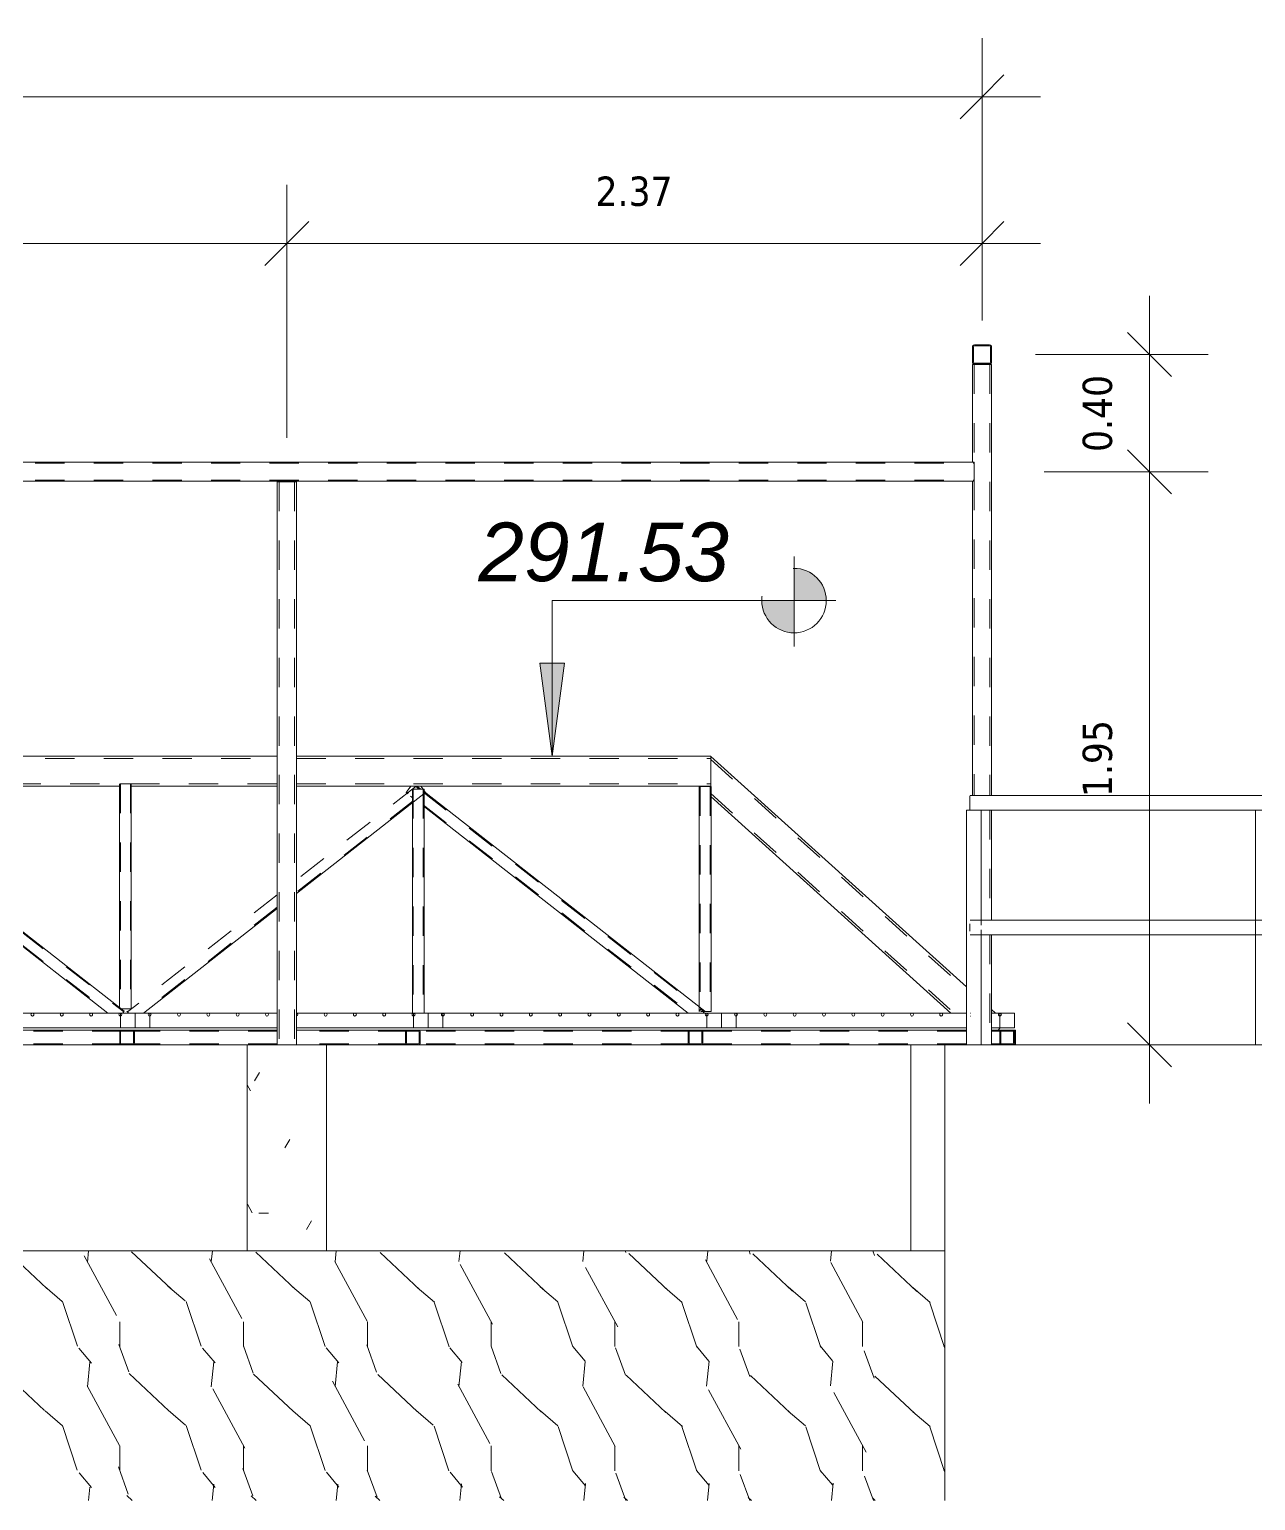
# Model space of a CAD drawing. Header units: metres. Extents: x 118 to 503, y -395 to 55.
# Drawn here: x 449.02 to 453.2, y 3.17 to 8.18 of the extents above; entities that cross this region are included whole.
import ezdxf

# ---------------------------------------------------------------- set-up
doc = ezdxf.new("R2010")
doc.units = ezdxf.units.M
doc.linetypes.add('Centre', pattern=[0.03175, 0.00635, -0.00475, 0.0159, -0.00475])
doc.linetypes.add('Overhead', pattern=[0.003969, 0.002381, -0.001587])
for name, color, linetype, lineweight in [('A-ANNO-DIMS', 7, 'Continuous', 9), ('A-ANNO-DIMS-100', 7, 'Continuous', 9), ('A-FLOR-HRAL', 7, 'Continuous', 9), ('A-FLOR-LEVL', 7, 'Continuous', 9), ('A-GENM', 7, 'Continuous', 9), ('A-WALL', 7, 'Continuous', 9), ('G-ANNO-DIMS', 7, 'Continuous', 9), ('S-BEAM', 7, 'Continuous', 9), ('S-COLS', 7, 'Continuous', 9)]:
    doc.layers.add(name, color=color, linetype=linetype, lineweight=lineweight)
doc.layers.add('C-TOPO', color=7, linetype='Continuous', lineweight=9, true_color=0x7f7f7f)
doc.styles.add('Arial_I', font='ariali.ttf', dxfattribs={"height": 0.2})
doc.styles.add('Tahoma_2', font='tahoma.ttf', dxfattribs={"height": 0.1})
doc.dimstyles.new('R_Tahoma_1_0', dxfattribs={"dimscale": 0.3048, "dimtxt": 0.104402, "dimasz": 0.492126, "dimexe": 0.656168, "dimexo": 0.492126, "dimgap": 0.328084, "dimtad": 1, "dimrnd": 0.01, "dimzin": 0, "dimdsep": 46, "dimtxsty": 'Tahoma_2', "dimblk1": 'OBLIQUE', "dimblk2": 'OBLIQUE', "dimsah": 1, "dimcen": 0.09, "dimdle": 0.656168, "dimazin": 2, "dimtfac": 1, "dimtdec": 4, "dimtix": 1, "dimtmove": 0, "dimatfit": 3, "dimfxl": 1, "dimtvp": 1, "dimtolj": 1, "dimtzin": 0, "dimarcsym": 2})

# ---------------------------------------------------------------- blocks, each defined once
blk = doc.blocks.new('Grating Peldaño - 1100 x 1000-1798489-Sección 05')
at = {"layer": 'A-GENM'}
for p, q in [((-469.9105, 4.8293), (-468.9105, 4.8293)), ((-469.9105, 4.8293), (-469.9105, 4.7793)), ((-469.9105, 4.8293), (-469.8605, 4.8293)), ((-469.9105, 4.8293), (-469.9105, 4.7793)), ((-469.8605, 4.8293), (-469.8615, 4.8293)), ((-469.8615, 4.8193), (-469.8605, 4.8193)), ((-469.8605, 4.8293), (-469.8605, 4.7793)), ((-469.7605, 4.8293), (-469.7615, 4.8293)), ((-469.7615, 4.8193), (-469.7605, 4.8193)), ((-469.6605, 4.8293), (-469.6615, 4.8293)), ((-469.6615, 4.8193), (-469.6605, 4.8193)), ((-469.5605, 4.8293), (-469.5615, 4.8293)), ((-469.5615, 4.8193), (-469.5605, 4.8193)), ((-469.4605, 4.8293), (-469.4615, 4.8293)), ((-469.4615, 4.8193), (-469.4605, 4.8193)), ((-469.3605, 4.8293), (-469.3615, 4.8293)), ((-469.3615, 4.8193), (-469.3605, 4.8193)), ((-469.2605, 4.8293), (-469.2615, 4.8293)), ((-469.2615, 4.8193), (-469.2605, 4.8193)), ((-469.1605, 4.8293), (-469.1615, 4.8293)), ((-469.1615, 4.8193), (-469.1605, 4.8193)), ((-469.0605, 4.8293), (-469.0615, 4.8293)), ((-469.0615, 4.8193), (-469.0605, 4.8193)), ((-468.9605, 4.8293), (-468.9615, 4.8293)), ((-468.9615, 4.8193), (-468.9605, 4.8193)), ((-468.9605, 4.8293), (-468.9105, 4.8293)), ((-468.9605, 4.8293), (-468.9605, 4.7793)), ((-468.9105, 4.7793), (-468.9105, 4.8293)), ((-468.9105, 4.8293), (-468.9105, 4.7793)), ((-468.9105, 4.7793), (-469.9105, 4.7793)), ((-469.8605, 4.7793), (-469.9105, 4.7793)), ((-468.9105, 4.7793), (-468.9605, 4.7793))]:
    blk.add_line(p, q, dxfattribs=at)
for centre, start_param, end_param in [((-469.8605, 4.8243), 4.712389, 7.853982), ((-469.8605, 4.8243), 1.570796, 4.712389), ((-469.7605, 4.8243), 4.712389, 7.853982), ((-469.7605, 4.8243), 1.570796, 4.712389), ((-469.6605, 4.8243), 4.712389, 7.853982), ((-469.6605, 4.8243), 1.570796, 4.712389), ((-469.5605, 4.8243), 4.712389, 7.853982), ((-469.5605, 4.8243), 1.570796, 4.712389), ((-469.4605, 4.8243), 4.712389, 7.853982), ((-469.4605, 4.8243), 1.570796, 4.712389), ((-469.3605, 4.8243), 4.712389, 7.853982), ((-469.3605, 4.8243), 1.570796, 4.712389), ((-469.2605, 4.8243), 4.712389, 7.853982), ((-469.2605, 4.8243), 1.570796, 4.712389), ((-469.1605, 4.8243), 4.712389, 7.853982), ((-469.1605, 4.8243), 1.570796, 4.712389), ((-469.0605, 4.8243), 4.712389, 7.853982), ((-469.0605, 4.8243), 1.570796, 4.712389), ((-468.9605, 4.8243), 4.712389, 7.853982), ((-468.9605, 4.8243), 1.570796, 3.141593), ((-468.9605, 4.8243), 3.141591, 4.712386)]:
    blk.add_ellipse(centre, major_axis=(0, 0.005), ratio=1, start_param=start_param, end_param=end_param, dxfattribs=at)
blk = doc.blocks.new('Grating Peldaño - 1100 x 1000-V83-Sección 05')
at = {"layer": 'A-GENM'}
for p, q in [((-466.9105, 4.8293), (-466.4252, 4.8293)), ((-466.9105, 4.8293), (-466.9105, 4.7793)), ((-466.9105, 4.8293), (-466.8605, 4.8293)), ((-466.9105, 4.7793), (-466.9105, 4.8293)), ((-466.8605, 4.8293), (-466.8615, 4.8293)), ((-466.8615, 4.8193), (-466.8605, 4.8193)), ((-466.8605, 4.7793), (-466.8605, 4.8293)), ((-466.7605, 4.8293), (-466.7615, 4.8293)), ((-466.7615, 4.8193), (-466.7605, 4.8193)), ((-466.6605, 4.8293), (-466.6615, 4.8293)), ((-466.6615, 4.8193), (-466.6605, 4.8193)), ((-466.5605, 4.8293), (-466.5615, 4.8293)), ((-466.5615, 4.8193), (-466.5605, 4.8193)), ((-466.4605, 4.8293), (-466.4615, 4.8293)), ((-466.4615, 4.8193), (-466.4605, 4.8193)), ((-466.3605, 4.8293), (-466.3615, 4.8293)), ((-466.3615, 4.8193), (-466.3605, 4.8193)), ((-466.3603, 4.8293), (-465.9105, 4.8293)), ((-466.2605, 4.8293), (-466.2615, 4.8293)), ((-466.2615, 4.8193), (-466.2605, 4.8193)), ((-466.1605, 4.8293), (-466.1615, 4.8293)), ((-466.1615, 4.8193), (-466.1605, 4.8193)), ((-466.0605, 4.8293), (-466.0615, 4.8293)), ((-466.0615, 4.8193), (-466.0605, 4.8193)), ((-465.9605, 4.8293), (-465.9615, 4.8293)), ((-465.9615, 4.8193), (-465.9605, 4.8193)), ((-465.9605, 4.8293), (-465.9105, 4.8293)), ((-465.9605, 4.7793), (-465.9605, 4.8293)), ((-465.9105, 4.7793), (-465.9105, 4.8293)), ((-465.9105, 4.7793), (-465.9105, 4.8293)), ((-466.4252, 4.7793), (-466.9105, 4.7793)), ((-466.8605, 4.7793), (-466.9105, 4.7793)), ((-465.9105, 4.7793), (-466.3603, 4.7793)), ((-465.9105, 4.7793), (-465.9605, 4.7793))]:
    blk.add_line(p, q, dxfattribs=at)
for centre, start_param, end_param in [((-466.8605, 4.8243), 4.712389, 7.853982), ((-466.8605, 4.8243), 1.570796, 4.712389), ((-466.7605, 4.8243), 4.712389, 7.853982), ((-466.7605, 4.8243), 1.570796, 4.712389), ((-466.6605, 4.8243), 4.712389, 7.853982), ((-466.6605, 4.8243), 1.570796, 4.712389), ((-466.5605, 4.8243), 4.712389, 7.853982), ((-466.5605, 4.8243), 1.570796, 4.712389), ((-466.4605, 4.8243), 4.712389, 7.853982), ((-466.4605, 4.8243), 1.570796, 4.712389), ((-466.3605, 4.8243), 4.712389, 6.021386), ((-466.3605, 4.8243), 3.403392, 4.712389), ((-466.2605, 4.8243), 4.712389, 7.853982), ((-466.2605, 4.8243), 1.570796, 4.712389), ((-466.1605, 4.8243), 4.712389, 7.853982), ((-466.1605, 4.8243), 1.570796, 4.712389), ((-466.0605, 4.8243), 4.712389, 7.853982), ((-466.0605, 4.8243), 1.570796, 4.712389), ((-465.9605, 4.8243), 4.712389, 7.853982), ((-465.9605, 4.8243), 1.570796, 4.712389)]:
    blk.add_ellipse(centre, major_axis=(0, 0.005), ratio=1, start_param=start_param, end_param=end_param, dxfattribs=at)
blk = doc.blocks.new('Grating Peldaño - 1100 x 1000-V84-Sección 05')
at = {"layer": 'A-GENM'}
for p, q in [((-464.9105, 4.8293), (-464.0744, 4.8293)), ((-464.9105, 4.8293), (-464.9105, 4.7793)), ((-464.9105, 4.8293), (-464.8605, 4.8293)), ((-464.9105, 4.7793), (-464.9105, 4.8293)), ((-464.8605, 4.8293), (-464.8615, 4.8293)), ((-464.8615, 4.8193), (-464.8605, 4.8193)), ((-464.8605, 4.7793), (-464.8605, 4.8293)), ((-464.7605, 4.8293), (-464.7615, 4.8293)), ((-464.7615, 4.8193), (-464.7605, 4.8193)), ((-464.6605, 4.8293), (-464.6615, 4.8293)), ((-464.6615, 4.8193), (-464.6605, 4.8193)), ((-464.5605, 4.8293), (-464.5615, 4.8293)), ((-464.5615, 4.8193), (-464.5605, 4.8193)), ((-464.4605, 4.8293), (-464.4615, 4.8293)), ((-464.4615, 4.8193), (-464.4605, 4.8193)), ((-464.3605, 4.8293), (-464.3615, 4.8293)), ((-464.3615, 4.8193), (-464.3605, 4.8193)), ((-464.2605, 4.8293), (-464.2615, 4.8293)), ((-464.2615, 4.8193), (-464.2605, 4.8193)), ((-464.1605, 4.8293), (-464.1615, 4.8293)), ((-464.1615, 4.8193), (-464.1605, 4.8193)), ((-464.0605, 4.8293), (-464.0615, 4.8293)), ((-464.0615, 4.8193), (-464.0605, 4.8193)), ((-463.9891, 4.8293), (-463.9105, 4.8293)), ((-463.9605, 4.8293), (-463.9615, 4.8293)), ((-463.9615, 4.8193), (-463.9605, 4.8193)), ((-463.9605, 4.8293), (-463.9105, 4.8293)), ((-463.9605, 4.7793), (-463.9605, 4.8293)), ((-463.9105, 4.7793), (-463.9105, 4.8293)), ((-463.9105, 4.7793), (-463.9105, 4.8293)), ((-464.0744, 4.7793), (-464.9105, 4.7793)), ((-464.8605, 4.7793), (-464.9105, 4.7793)), ((-463.9105, 4.7793), (-463.9891, 4.7793)), ((-463.9105, 4.7793), (-463.9605, 4.7793))]:
    blk.add_line(p, q, dxfattribs=at)
for centre, start_param, end_param in [((-464.8605, 4.8243), 4.712389, 7.853982), ((-464.8605, 4.8243), 1.570796, 4.712389), ((-464.7605, 4.8243), 4.712389, 7.853982), ((-464.7605, 4.8243), 1.570796, 4.712389), ((-464.6605, 4.8243), 4.712389, 7.853982), ((-464.6605, 4.8243), 1.570796, 4.712389), ((-464.5605, 4.8243), 4.712389, 7.853982), ((-464.5605, 4.8243), 1.570796, 4.712389), ((-464.4605, 4.8243), 4.712389, 7.853982), ((-464.4605, 4.8243), 1.570796, 4.712389), ((-464.3605, 4.8243), 4.712389, 7.853982), ((-464.3605, 4.8243), 1.570796, 4.712389), ((-464.2605, 4.8243), 4.712389, 7.853982), ((-464.2605, 4.8243), 1.570796, 4.712389), ((-464.1605, 4.8243), 4.712389, 7.853982), ((-464.1605, 4.8243), 1.570796, 4.712389), ((-463.9605, 4.8243), 4.712389, 7.853982), ((-463.9605, 4.8243), 1.570796, 4.712389)]:
    blk.add_ellipse(centre, major_axis=(0, 0.005), ratio=1, start_param=start_param, end_param=end_param, dxfattribs=at)
blk = doc.blocks.new('RHS-Rectangular Hollow Section - 50 x 50-1799059-Sección 05')
at = {"layer": 'S-BEAM'}
for p, q in [((-465.9443, 4.7713), (-465.9815, 4.7713)), ((-465.9815, 4.7681), (-465.9443, 4.7681)), ((-465.9879, 4.7649), (-465.9879, 4.7277)), ((-465.9847, 4.7277), (-465.9847, 4.7649)), ((-465.9443, 4.7245), (-465.9815, 4.7245)), ((-465.9815, 4.7213), (-465.9443, 4.7213)), ((-465.9411, 4.7649), (-465.9411, 4.7277)), ((-465.9379, 4.7277), (-465.9379, 4.7649))]:
    blk.add_line(p, q, dxfattribs=at)
for centre, radius, start, end in [((-465.9815, 4.7649), 0.0064, 90, 180), ((-465.9815, 4.7649), 0.0032, 90, 180), ((-465.9443, 4.7649), 0.0064, 0, 90), ((-465.9443, 4.7649), 0.0032, 0, 90), ((-465.9815, 4.7277), 0.0064, 180, 270), ((-465.9815, 4.7277), 0.0032, 180, 270), ((-465.9443, 4.7277), 0.0064, 270, 0), ((-465.9443, 4.7277), 0.0032, 270, 0)]:
    blk.add_arc(centre, radius, start, end, dxfattribs=at)
blk = doc.blocks.new('RHS-Rectangular Hollow Section - 50 x 50-1799576-Sección 05')
at = {"layer": 'S-BEAM'}
for p, q in [((-463.9173, 4.7713), (-463.9545, 4.7713)), ((-463.9545, 4.7681), (-463.9173, 4.7681)), ((-463.9609, 4.7649), (-463.9609, 4.7277)), ((-463.9577, 4.7277), (-463.9577, 4.7649)), ((-463.9173, 4.7245), (-463.9545, 4.7245)), ((-463.9141, 4.7649), (-463.9141, 4.7277)), ((-463.9109, 4.7277), (-463.9109, 4.7649))]:
    blk.add_line(p, q, dxfattribs=at)
for centre, radius, start, end in [((-463.9545, 4.7649), 0.0064, 90, 180), ((-463.9545, 4.7649), 0.0032, 90, 180), ((-463.9173, 4.7649), 0.0064, 0, 90), ((-463.9173, 4.7649), 0.0032, 0, 90), ((-463.9545, 4.7277), 0.0064, 180, 263.3398), ((-463.9545, 4.7277), 0.0032, 180, 270), ((-463.9173, 4.7277), 0.0064, 270, 0), ((-463.9173, 4.7277), 0.0032, 270, 0)]:
    blk.add_arc(centre, radius, start, end, dxfattribs=at)
blk = doc.blocks.new('RHS-Rectangular Hollow Section - 50 x 50-1799299-Sección 05')
at = {"layer": 'S-BEAM'}
for p, q in [((-466.9193, 4.7713), (-466.9565, 4.7713)), ((-466.9565, 4.7681), (-466.9193, 4.7681)), ((-466.9629, 4.7649), (-466.9629, 4.7277)), ((-466.9597, 4.7277), (-466.9597, 4.7649)), ((-466.9193, 4.7245), (-466.9565, 4.7245)), ((-466.9565, 4.7213), (-466.9193, 4.7213)), ((-466.9161, 4.7649), (-466.9161, 4.7277)), ((-466.9129, 4.7277), (-466.9129, 4.7649))]:
    blk.add_line(p, q, dxfattribs=at)
for centre, radius, start, end in [((-466.9565, 4.7649), 0.0064, 90, 180), ((-466.9565, 4.7649), 0.0032, 90, 180), ((-466.9193, 4.7649), 0.0064, 0, 90), ((-466.9193, 4.7649), 0.0032, 0, 90), ((-466.9565, 4.7277), 0.0064, 180, 270), ((-466.9565, 4.7277), 0.0032, 180, 270), ((-466.9193, 4.7277), 0.0064, 270, 0), ((-466.9193, 4.7277), 0.0032, 270, 0)]:
    blk.add_arc(centre, radius, start, end, dxfattribs=at)
blk = doc.blocks.new('RHS-Rectangular Hollow Section - 50 x 50-1803755-Sección 05')
at = {"layer": 'S-BEAM', "linetype": 'Overhead'}
for p, q in [((-469.9395, 4.7681), (-470.8294, 4.7681)), ((-468.9715, 4.7681), (-469.9023, 4.7681)), ((-468.6817, 4.7681), (-468.9343, 4.7681)), ((-467.9805, 4.7681), (-468.6168, 4.7681)), ((-466.9565, 4.7681), (-467.9433, 4.7681)), ((-466.4252, 4.7681), (-466.9193, 4.7681)), ((-465.9815, 4.7681), (-466.3603, 4.7681)), ((-465.0175, 4.7681), (-465.9443, 4.7681)), ((-464.0744, 4.7681), (-464.9803, 4.7681)), ((-463.9545, 4.7681), (-463.9891, 4.7681)), ((-463.9075, 4.7681), (-463.9173, 4.7681)), ((-469.9395, 4.7245), (-470.8514, 4.7245)), ((-468.9715, 4.7245), (-469.9023, 4.7245)), ((-468.6817, 4.7245), (-468.9343, 4.7245)), ((-467.9805, 4.7245), (-468.6167, 4.7245)), ((-466.9565, 4.7245), (-467.9433, 4.7245)), ((-466.4252, 4.7245), (-466.9193, 4.7245)), ((-465.9815, 4.7245), (-466.3602, 4.7245)), ((-465.0175, 4.7245), (-465.9443, 4.7245)), ((-464.0744, 4.7245), (-464.9803, 4.7245)), ((-463.9545, 4.7245), (-463.9891, 4.7245)), ((-463.9075, 4.7245), (-463.9173, 4.7245))]:
    blk.add_line(p, q, dxfattribs=at)
at = {"layer": 'S-BEAM'}
for p, q in [((-469.9395, 4.7713), (-470.8259, 4.7713)), ((-468.9715, 4.7713), (-469.9023, 4.7713)), ((-468.6817, 4.7713), (-468.9343, 4.7713)), ((-467.9805, 4.7713), (-468.6168, 4.7713)), ((-466.9565, 4.7713), (-467.9433, 4.7713)), ((-466.4252, 4.7713), (-466.9193, 4.7713)), ((-465.9815, 4.7713), (-466.3603, 4.7713)), ((-465.0175, 4.7713), (-465.9443, 4.7713)), ((-464.0744, 4.7713), (-464.9803, 4.7713)), ((-463.9545, 4.7713), (-463.9891, 4.7713)), ((-463.9075, 4.7713), (-463.9173, 4.7713)), ((-463.9075, 4.7649), (-463.9075, 4.7713)), ((-470.8108, 4.7213), (-469.9395, 4.7213)), ((-469.9023, 4.7213), (-468.9715, 4.7213)), ((-468.9343, 4.7213), (-468.7842, 4.7213)), ((-468.5142, 4.7213), (-467.9805, 4.7213)), ((-467.9433, 4.7213), (-466.9565, 4.7213)), ((-466.9193, 4.7213), (-466.5277, 4.7213)), ((-466.2577, 4.7213), (-465.9815, 4.7213)), ((-465.9443, 4.7213), (-465.0175, 4.7213)), ((-464.9803, 4.7213), (-464.2111, 4.7213)), ((-463.9075, 4.7649), (-463.9075, 4.7277)), ((-463.9075, 4.7213), (-463.9075, 4.7277))]:
    blk.add_line(p, q, dxfattribs=at)
blk = doc.blocks.new('M_Concrete-Rectangular-Column - 270 x 400-1803434-Sección 05')
at = {"layer": 'S-COLS'}
h = blk.add_hatch(dxfattribs=at)
h.set_pattern_fill('FP_908', color=256, style=0, pattern_type=2)
h.set_pattern_definition([(0, (-466.837, 4.959), (0.8128, 0.2032), [0.03353, -0.57607, 0.03353, -0.57607, -3.251]), (0, (-466.837, 4.959), (0.8128, 0.2032), [-1.219, 0.03353, -1.186, 0.03353, -0.57607, -1.422]), (0, (-466.837, 4.959), (0.8128, 0.2032), [-3.048, 0.03353, -0.37287, 0.03353, -0.98247]), (120, (-466.532, 5.061), (-0.582376, 0.602305), [0.03353, -0.57607, 0.03353, -0.57607, -3.251]), (120, (-466.532, 5.061), (-0.582376, 0.602305), [-1.219, 0.03353, -1.186, 0.03353, -0.57607, -1.422]), (120, (-466.532, 5.061), (-0.582376, 0.602305), [-3.048, 0.03353, -0.37287, 0.03353, -0.98247]), (240, (-466.431, 5.467), (-0.230424, -0.805505), [0.03353, -0.57607, 0.03353, -0.57607, -3.251]), (240, (-466.431, 5.467), (-0.230424, -0.805505), [-1.219, 0.03353, -1.186, 0.03353, -0.57607, -1.422]), (240, (-466.431, 5.467), (-0.230424, -0.805505), [-3.048, 0.03353, -0.37287, 0.03353, -0.98247])])
h.paths.add_polyline_path([(-466.2577, 4.0188), (-466.2577, 4.7213), (-466.5277, 4.7213), (-466.5277, 4.0188)])
for p, q in [((-466.5277, 4.7213), (-466.5277, 4.0188)), ((-466.2577, 4.7213), (-466.5277, 4.7213)), ((-466.2577, 4.7213), (-466.2577, 4.0188))]:
    blk.add_line(p, q, dxfattribs=at)
blk = doc.blocks.new('M_C-Channel - C100X8-1802283-Sección 05')
at = {"layer": 'S-BEAM'}
for p, q in [((-469.9449, 5.6032), (-469.9449, 5.7052)), ((-469.9449, 5.7052), (-468.6817, 5.7052)), ((-468.6167, 5.7052), (-466.4252, 5.7052)), ((-466.3602, 5.7052), (-464.9464, 5.7052)), ((-464.9464, 5.7052), (-464.9464, 5.6032)), ((-469.9429, 5.6032), (-469.9449, 5.6032)), ((-468.964, 5.6032), (-469.9047, 5.6032)), ((-468.6817, 5.6032), (-468.9278, 5.6032)), ((-467.9679, 5.6032), (-468.6167, 5.6032)), ((-466.9602, 5.6032), (-467.9316, 5.6032)), ((-466.4252, 5.6032), (-466.9266, 5.6032)), ((-464.9464, 5.6032), (-466.3602, 5.6032))]:
    blk.add_line(p, q, dxfattribs=at)
at = {"layer": 'S-BEAM', "linetype": 'Overhead'}
for p, q in [((-469.9449, 5.6977), (-468.6817, 5.6977)), ((-468.6167, 5.6977), (-466.4252, 5.6977)), ((-466.3602, 5.6977), (-464.9464, 5.6977)), ((-469.9449, 5.6107), (-469.9338, 5.6107)), ((-469.9301, 5.6107), (-468.964, 5.6107)), ((-468.9278, 5.6107), (-468.6817, 5.6107)), ((-468.6167, 5.6107), (-467.9679, 5.6107)), ((-467.9316, 5.6107), (-466.9602, 5.6107)), ((-466.9266, 5.6107), (-466.4252, 5.6107)), ((-466.3602, 5.6107), (-464.9464, 5.6107))]:
    blk.add_line(p, q, dxfattribs=at)
blk = doc.blocks.new('M_C-Channel - C100X8-1805058-Sección 05')
at = {"layer": 'S-BEAM'}
for p, q in [((-464.9464, 5.7046), (-464.0744, 4.9187)), ((-464.9851, 5.6021), (-464.9863, 5.6032)), ((-464.1276, 4.8293), (-464.9468, 5.5677)), ((-463.9892, 4.8419), (-463.9752, 4.8293)), ((-463.9592, 4.7793), (-463.9667, 4.7711))]:
    blk.add_line(p, q, dxfattribs=at)
at = {"layer": 'S-BEAM', "linetype": 'Overhead'}
for p, q in [((-464.9464, 5.6945), (-464.0744, 4.9086)), ((-464.9751, 5.6032), (-464.9739, 5.6021)), ((-464.9468, 5.5777), (-464.1164, 4.8293)), ((-463.9891, 4.8318), (-463.9864, 4.8293))]:
    blk.add_line(p, q, dxfattribs=at)
blk = doc.blocks.new('RHS-Rectangular Hollow Section - 40 x 40-V86-Sección 05')
at = {"layer": 'S-BEAM'}
for p, q in [((-466.9472, 4.8363), (-467.933, 5.6065)), ((-467.933, 5.5557), (-467.0033, 4.8293)), ((-466.9511, 4.8312), (-466.9526, 4.8293)), ((-466.9511, 4.8312), (-466.9472, 4.8363))]:
    blk.add_line(p, q, dxfattribs=at)
at = {"layer": 'S-BEAM', "linetype": 'Overhead'}
for p, q in [((-467.933, 5.6024), (-466.9492, 4.8338)), ((-467.933, 5.5598), (-466.9981, 4.8293))]:
    blk.add_line(p, q, dxfattribs=at)
blk = doc.blocks.new('RHS-Rectangular Hollow Section - 40 x 40-V87-Sección 05')
at = {"layer": 'S-BEAM', "linetype": 'Overhead'}
for p, q in [((-465.9514, 5.6032), (-466.3602, 5.2838)), ((-465.9213, 5.5841), (-465.9281, 5.5788)), ((-465.9613, 5.5529), (-466.3602, 5.2412)), ((-466.4252, 5.2331), (-466.9363, 4.8338)), ((-466.4252, 5.1904), (-466.8874, 4.8293))]:
    blk.add_line(p, q, dxfattribs=at)
at = {"layer": 'S-BEAM'}
for p, q in [((-466.3602, 5.2371), (-465.9193, 5.5816)), ((-465.9362, 5.6032), (-465.9282, 5.5929)), ((-465.9278, 5.5925), (-465.9233, 5.5867)), ((-466.8822, 4.8293), (-466.4252, 5.1864)), ((-466.9383, 4.8363), (-466.9383, 4.8363)), ((-466.9329, 4.8293), (-466.9344, 4.8312)), ((-466.9329, 4.8293), (-466.9344, 4.8312))]:
    blk.add_line(p, q, dxfattribs=at)
for centre, start_param, end_param in [((-465.9233, 5.5867), 3.141593, 4.711327), ((-466.9344, 4.8312), 4.711327, 6.282124)]:
    blk.add_ellipse(centre, major_axis=(-0.00394, 0.00504), ratio=0.001359, start_param=start_param, end_param=end_param, dxfattribs=at)
blk = doc.blocks.new('RHS-Rectangular Hollow Section - 40 x 40-V88-Sección 05')
at = {"layer": 'S-BEAM'}
for p, q in [((-465.9823, 5.5867), (-465.9862, 5.5816)), ((-465.9862, 5.5816), (-465.9801, 5.5768)), ((-465.9823, 5.5867), (-465.9693, 5.6032)), ((-465.9705, 5.5693), (-465.9613, 5.5622)), ((-465.9357, 5.5929), (-465.9489, 5.6032)), ((-464.9673, 4.8363), (-465.9279, 5.5868)), ((-465.9279, 5.5361), (-465.0233, 4.8293)), ((-464.9712, 4.8312), (-464.9727, 4.8293)), ((-464.9712, 4.8312), (-464.9684, 4.8348))]:
    blk.add_line(p, q, dxfattribs=at)
at = {"layer": 'S-BEAM', "linetype": 'Overhead'}
for p, q in [((-465.9842, 5.5841), (-465.9775, 5.5788)), ((-465.9653, 5.5693), (-465.9613, 5.5662)), ((-465.9541, 5.6032), (-465.9409, 5.5929)), ((-465.9283, 5.5831), (-464.9692, 4.8338)), ((-465.9279, 5.5401), (-465.0181, 4.8293))]:
    blk.add_line(p, q, dxfattribs=at)
blk = doc.blocks.new('RHS-Rectangular Hollow Section - 40 x 40-1802976-Sección 05')
at = {"layer": 'S-BEAM'}
for p, q in [((-466.9634, 5.6107), (-466.9634, 4.8437)), ((-466.957, 5.6107), (-466.9615, 5.6107)), ((-466.957, 5.6107), (-466.9298, 5.6107)), ((-466.9266, 5.6107), (-466.9298, 5.6107)), ((-466.9234, 4.8437), (-466.9234, 5.6107)), ((-466.9615, 4.8437), (-466.957, 4.8437)), ((-466.9298, 4.8437), (-466.957, 4.8437)), ((-466.9298, 4.8437), (-466.9266, 4.8437))]:
    blk.add_line(p, q, dxfattribs=at)
at = {"layer": 'S-BEAM', "linetype": 'Overhead'}
for p, q in [((-466.9602, 5.6107), (-466.9602, 4.8437)), ((-466.9266, 5.6107), (-466.9266, 4.8437))]:
    blk.add_line(p, q, dxfattribs=at)
blk = doc.blocks.new('RHS-Rectangular Hollow Section - 40 x 40-V91-Sección 05')
at = {"layer": 'S-BEAM'}
for p, q in [((-465.9646, 5.5929), (-465.9646, 4.8293)), ((-465.9582, 5.5929), (-465.9614, 5.5929)), ((-465.9582, 5.5929), (-465.931, 5.5929)), ((-465.9246, 5.5929), (-465.931, 5.5929)), ((-465.9246, 4.8293), (-465.9246, 5.5929))]:
    blk.add_line(p, q, dxfattribs=at)
at = {"layer": 'S-BEAM', "linetype": 'Overhead'}
for p, q in [((-465.9614, 5.5929), (-465.9614, 4.8293)), ((-465.9278, 5.5929), (-465.9278, 4.8293))]:
    blk.add_line(p, q, dxfattribs=at)
blk = doc.blocks.new('RHS-Rectangular Hollow Section - 40 x 40-V92-Sección 05')
at = {"layer": 'S-BEAM'}
for p, q in [((-464.9859, 5.6021), (-464.9859, 4.843)), ((-464.9795, 5.6021), (-464.9859, 5.6021)), ((-464.9795, 5.6021), (-464.9523, 5.6021)), ((-464.9461, 5.6021), (-464.9523, 5.6021)), ((-464.9459, 4.8351), (-464.9459, 5.6021)), ((-464.9859, 4.8428), (-464.9859, 4.8351)), ((-464.9762, 4.8351), (-464.9795, 4.8351)), ((-464.9523, 4.8351), (-464.9759, 4.8351)), ((-464.9523, 4.8351), (-464.9459, 4.8351))]:
    blk.add_line(p, q, dxfattribs=at)
at = {"layer": 'S-BEAM', "linetype": 'Overhead'}
for p, q in [((-464.9827, 5.6021), (-464.9827, 4.8405)), ((-464.9491, 5.6021), (-464.9491, 4.8351)), ((-464.9827, 4.8403), (-464.9827, 4.8351))]:
    blk.add_line(p, q, dxfattribs=at)
blk = doc.blocks.new('FCA_N_Columna de acero - 65x65mm-1805024-Sección 05')
at = {"layer": 'S-COLS'}
for p, q in [((-466.4252, 6.6413), (-466.4252, 4.7213)), ((-466.4252, 6.6413), (-466.4132, 6.6413)), ((-466.3722, 6.6413), (-466.4132, 6.6413)), ((-466.3722, 6.6413), (-466.3602, 6.6413)), ((-466.3602, 4.7213), (-466.3602, 6.6413))]:
    blk.add_line(p, q, dxfattribs=at)
at = {"layer": 'S-COLS', "linetype": 'Overhead'}
for p, q in [((-466.4192, 6.6413), (-466.4192, 4.7213)), ((-466.3662, 6.6413), (-466.3662, 4.7213))]:
    blk.add_line(p, q, dxfattribs=at)
blk = doc.blocks.new('FCA_N_Columna de acero - 65x65mm-V93-Sección 05')
at = {"layer": 'S-COLS'}
for p, q in [((-464.0541, 7.0413), (-464.0541, 6.7072)), ((-464.0541, 7.0413), (-464.0421, 7.0413)), ((-464.0011, 7.0413), (-464.0421, 7.0413)), ((-464.0011, 7.0413), (-463.9891, 7.0413)), ((-463.9891, 5.5713), (-463.9891, 7.0413)), ((-464.0541, 6.6439), (-464.0541, 5.5713)), ((-463.9891, 5.1463), (-463.9891, 5.5213)), ((-463.9891, 4.7213), (-463.9891, 5.0963))]:
    blk.add_line(p, q, dxfattribs=at)
at = {"layer": 'S-COLS', "linetype": 'Overhead'}
for p, q in [((-464.0481, 7.0413), (-464.0481, 6.7072)), ((-463.9951, 7.0413), (-463.9951, 5.5713)), ((-464.0481, 6.6439), (-464.0481, 5.5713)), ((-463.9951, 5.5213), (-463.9951, 5.1463)), ((-463.9951, 5.0963), (-463.9951, 4.7213))]:
    blk.add_line(p, q, dxfattribs=at)
blk = doc.blocks.new('RHS-Rectangular Hollow Section - 65 x 65-1805353-Sección 05')
at = {"layer": 'S-BEAM'}
for p, q in [((-464.0481, 6.708), (-470.8514, 6.708)), ((-470.8514, 6.708), (-470.8514, 6.7016)), ((-470.8514, 6.6494), (-470.8514, 6.7016)), ((-464.0481, 6.7016), (-464.0481, 6.7078)), ((-464.0481, 6.7016), (-464.0481, 6.6494)), ((-470.8514, 6.6494), (-470.8514, 6.643)), ((-470.8514, 6.643), (-464.0481, 6.643)), ((-464.0481, 6.6432), (-464.0481, 6.6494))]:
    blk.add_line(p, q, dxfattribs=at)
at = {"layer": 'S-BEAM', "linetype": 'Overhead'}
for p, q in [((-470.8514, 6.7048), (-464.0481, 6.7048)), ((-470.8514, 6.6462), (-464.0481, 6.6462))]:
    blk.add_line(p, q, dxfattribs=at)
blk = doc.blocks.new('RHS-Rectangular Hollow Section - 65 x 65-1805227-Sección 05')
at = {"layer": 'S-BEAM'}
for p, q in [((-464.054, 7.1015), (-464.054, 7.0493)), ((-464.0508, 7.0493), (-464.0508, 7.1015)), ((-463.9954, 7.1079), (-464.0476, 7.1079)), ((-464.0476, 7.1047), (-463.9954, 7.1047)), ((-463.9922, 7.1015), (-463.9922, 7.0493)), ((-463.989, 7.0493), (-463.989, 7.1015)), ((-463.9954, 7.0461), (-464.0476, 7.0461)), ((-464.0476, 7.0429), (-463.9954, 7.0429))]:
    blk.add_line(p, q, dxfattribs=at)
for centre, radius, start, end in [((-464.0476, 7.1015), 0.0064, 90, 180), ((-464.0476, 7.1015), 0.0064, 90, 180), ((-464.0476, 7.1015), 0.0032, 90, 180), ((-464.0476, 7.1015), 0.0032, 90, 180), ((-463.9954, 7.1015), 0.0064, 0, 90), ((-463.9954, 7.1015), 0.0064, 0, 90), ((-463.9954, 7.1015), 0.0032, 0, 90), ((-463.9954, 7.1015), 0.0032, 0, 90), ((-464.0476, 7.0493), 0.0064, 180, 270), ((-464.0476, 7.0493), 0.0064, 180, 270), ((-464.0476, 7.0493), 0.0032, 180, 270), ((-464.0476, 7.0493), 0.0032, 180, 270), ((-463.9954, 7.0493), 0.0064, 270, 0), ((-463.9954, 7.0493), 0.0032, 270, 0), ((-463.9954, 7.0493), 0.0064, 270, 0), ((-463.9954, 7.0493), 0.0032, 270, 0)]:
    blk.add_arc(centre, radius, start, end, dxfattribs=at)
blk = doc.blocks.new('Railing - 2_-1813605-Sección 05')
at = {"layer": 'A-FLOR-HRAL'}
for p, q in [((-464.0744, 5.5213), (-464.0744, 4.7213)), ((-464.0744, 5.5213), (-464.051, 5.5213)), ((-464.051, 5.5213), (-464.0244, 5.5213)), ((-464.0244, 5.1291), (-464.0244, 5.5213)), ((-464.0244, 4.7213), (-464.0244, 5.1136))]:
    blk.add_line(p, q, dxfattribs=at)
blk = doc.blocks.new('Railing - 2_-V94-Sección 05')
at = {"layer": 'A-FLOR-HRAL'}
for p, q in [((-463.0888, 5.5213), (-463.0888, 4.7213)), ((-463.0888, 5.5213), (-463.0653, 5.5213)), ((-463.0653, 5.5213), (-463.0388, 5.5213)), ((-463.0388, 5.1291), (-463.0388, 5.5213)), ((-463.0388, 4.7213), (-463.0388, 5.1136))]:
    blk.add_line(p, q, dxfattribs=at)
blk = doc.blocks.new('Railing - 2_-V95-Sección 05')
at = {"layer": 'A-FLOR-HRAL'}
for p, q in [((-462.0906, 5.5213), (-462.0906, 4.7213)), ((-462.0906, 5.5213), (-462.0672, 5.5213)), ((-462.0672, 5.5213), (-462.0406, 5.5213)), ((-462.0406, 5.1292), (-462.0406, 5.5213)), ((-462.0406, 4.7213), (-462.0406, 5.1135))]:
    blk.add_line(p, q, dxfattribs=at)
blk = doc.blocks.new('Railing - 2_-V96-Sección 05')
at = {"layer": 'A-FLOR-HRAL'}
for p, q in [((-461.0925, 5.5213), (-461.0925, 4.7213)), ((-461.0925, 5.5213), (-461.069, 5.5213)), ((-461.069, 5.5213), (-461.0425, 5.5213)), ((-461.0425, 5.1293), (-461.0425, 5.5213)), ((-461.0425, 4.7213), (-461.0425, 5.1134))]:
    blk.add_line(p, q, dxfattribs=at)
blk = doc.blocks.new('Railing - Railing-1805675-Sección 05')
at = {"layer": 'A-FLOR-HRAL'}
for p, q in [((-460.8436, 5.5713), (-464.0619, 5.5713)), ((-464.0619, 5.5213), (-460.8436, 5.5213)), ((-460.8436, 5.1463), (-464.0619, 5.1463)), ((-464.0619, 5.0963), (-460.8436, 5.0963))]:
    blk.add_line(p, q, dxfattribs=at)
for centre, start_param, end_param in [((-464.0619, 5.5463), 0, 1.570796), ((-464.0619, 5.5463), 1.570796, 3.141593), ((-464.0619, 5.1213), 1.047198, 1.570796), ((-464.0619, 5.1213), 1.570796, 2.094395)]:
    blk.add_ellipse(centre, major_axis=(0, 0.025), ratio=0.060993, start_param=start_param, end_param=end_param, dxfattribs=at)
for name in ['Railing - 2_-1813605-Sección 05', 'Railing - 2_-V94-Sección 05', 'Railing - 2_-V95-Sección 05', 'Railing - 2_-V96-Sección 05']:
    blk.add_blockref(name, (0, 0))
blk = doc.blocks.new('DIMBLOCK37-Sección 05')
at = {"layer": 'A-ANNO-DIMS-100'}
for p, q in [((449.8944, 7.4538), (449.8944, 7.6538)), ((452.2656, 7.4538), (452.2656, 7.6538)), ((452.4656, 7.4538), (449.8944, 7.4538)), ((449.8944, 7.4538), (449.8944, 6.7913)), ((452.2656, 7.4538), (452.2656, 7.1913))]:
    blk.add_line(p, q, dxfattribs=at)
at = {"layer": 'A-ANNO-DIMS-100', "lineweight": 18}
for p, q in [((449.8944, 7.4538), (449.9694, 7.5288)), ((452.2656, 7.4538), (452.3406, 7.5288)), ((449.8944, 7.4538), (449.8194, 7.3788)), ((452.2656, 7.4538), (452.1906, 7.3788))]:
    blk.add_line(p, q, dxfattribs=at)
at = {"layer": 'A-ANNO-DIMS-100', "color": 0, "insert": (450.9474, 7.682), "char_height": 0.1, "width": 0.318178, "attachment_point": 1, "line_spacing_factor": 0.994306, "style": 'Tahoma_2'}
blk.add_mtext('2.37', dxfattribs=at)
blk = doc.blocks.new('_Oblique')
at = {"color": 0, "linetype": 'ByBlock', "lineweight": -2}
blk.add_line((-0.5, -0.5), (0.5, 0.5), dxfattribs=at)
blk = doc.blocks.new('DIMBLOCK38-Sección 05')
at = {"layer": 'A-ANNO-DIMS-100'}
for p, q in [((447.6379, 7.4538), (447.6379, 7.6538)), ((449.8944, 7.4538), (449.8944, 7.6538)), ((449.8944, 7.4538), (447.6379, 7.4538)), ((447.6379, 7.4538), (447.6379, 6.7913)), ((449.8944, 7.4538), (449.8944, 6.7913))]:
    blk.add_line(p, q, dxfattribs=at)
at = {"layer": 'A-ANNO-DIMS-100', "lineweight": 18}
for p, q in [((447.6379, 7.4538), (447.7129, 7.5288)), ((449.8944, 7.4538), (449.9694, 7.5288)), ((447.6379, 7.4538), (447.5629, 7.3788)), ((449.8944, 7.4538), (449.8194, 7.3788))]:
    blk.add_line(p, q, dxfattribs=at)
at = {"layer": 'A-ANNO-DIMS-100', "color": 0, "insert": (448.6336, 7.682), "char_height": 0.1, "width": 0.318178, "attachment_point": 1, "line_spacing_factor": 0.994306, "style": 'Tahoma_2'}
blk.add_mtext('2.26', dxfattribs=at)
blk = doc.blocks.new('DIMBLOCK40-Sección 05')
at = {"layer": 'A-ANNO-DIMS-100'}
for p, q in [((452.8371, 7.2754), (452.8371, 6.6755)), ((452.8371, 7.0754), (452.4481, 7.0754)), ((452.8371, 7.0754), (453.0371, 7.0754)), ((452.8371, 6.6755), (452.4771, 6.6755)), ((452.8371, 6.6755), (453.0371, 6.6755))]:
    blk.add_line(p, q, dxfattribs=at)
at = {"layer": 'A-ANNO-DIMS-100', "lineweight": 18}
for p, q in [((452.8371, 7.0754), (452.7621, 7.1504)), ((452.8371, 7.0754), (452.9121, 7.0004)), ((452.8371, 6.6755), (452.7621, 6.7505)), ((452.8371, 6.6755), (452.9121, 6.6005))]:
    blk.add_line(p, q, dxfattribs=at)
at = {"layer": 'A-ANNO-DIMS-100', "color": 0, "insert": (452.609, 6.7429), "char_height": 0.1, "width": 0.318178, "attachment_point": 1, "rotation": 90, "line_spacing_factor": 0.994306, "style": 'Tahoma_2'}
blk.add_mtext('0.40', dxfattribs=at)
blk = doc.blocks.new('DIMBLOCK41-Sección 05')
at = {"layer": 'A-ANNO-DIMS-100', "lineweight": 18}
for p, q in [((452.8371, 6.6755), (452.7621, 6.7505)), ((452.8371, 6.6755), (452.9121, 6.6005)), ((452.8371, 4.7213), (452.7621, 4.7963)), ((452.8371, 4.7213), (452.9121, 4.6463))]:
    blk.add_line(p, q, dxfattribs=at)
at = {"layer": 'A-ANNO-DIMS-100'}
for p, q in [((452.8371, 6.6755), (452.4771, 6.6755)), ((452.8371, 6.6755), (452.8371, 4.5213)), ((452.8371, 6.6755), (453.0371, 6.6755)), ((452.8371, 4.7213), (452.7932, 4.7213)), ((452.8371, 4.7213), (453.0371, 4.7213))]:
    blk.add_line(p, q, dxfattribs=at)
at = {"layer": 'A-ANNO-DIMS-100', "color": 0, "insert": (452.609, 5.5659), "char_height": 0.1, "width": 0.318178, "attachment_point": 1, "rotation": 90, "line_spacing_factor": 0.994306, "style": 'Tahoma_2'}
blk.add_mtext('1.95', dxfattribs=at)
blk = doc.blocks.new('DIMBLOCK42-Sección 05')
at = {"layer": 'A-ANNO-DIMS-100'}
for p, q in [((445.4032, 7.9538), (445.4032, 8.1538)), ((452.2656, 7.9538), (452.2656, 8.1538)), ((452.4656, 7.9538), (445.2032, 7.9538)), ((445.4032, 7.9538), (445.4032, 7.1913)), ((452.2656, 7.9538), (452.2656, 7.1913))]:
    blk.add_line(p, q, dxfattribs=at)
at = {"layer": 'A-ANNO-DIMS-100', "lineweight": 18}
for p, q in [((445.4032, 7.9538), (445.4782, 8.0288)), ((452.2656, 7.9538), (452.3406, 8.0288)), ((445.4032, 7.9538), (445.3282, 7.8788)), ((452.2656, 7.9538), (452.1906, 7.8788))]:
    blk.add_line(p, q, dxfattribs=at)
at = {"layer": 'A-ANNO-DIMS-100', "color": 0, "insert": (448.7018, 8.182), "char_height": 0.1, "width": 0.318178, "attachment_point": 1, "line_spacing_factor": 0.994306, "style": 'Tahoma_2'}
blk.add_mtext('6.86', dxfattribs=at)
blk = doc.blocks.new('Spot Elevations - Simbolo Cota Elevación-1114047-Sección 05')
at = {"layer": 'G-ANNO-DIMS'}
h = blk.add_hatch(color=256, dxfattribs=at)
edge = h.paths.add_edge_path()
edge.add_line((-464.6627, 6.236), (-464.5527, 6.236))
edge.add_arc((-464.6627, 6.236), 0.11, 0, 90)
edge.add_line((-464.6627, 6.346), (-464.6627, 6.236))
h = blk.add_hatch(color=256, dxfattribs=at)
edge = h.paths.add_edge_path()
edge.add_line((-464.6627, 6.236), (-464.7727, 6.236))
edge.add_arc((-464.6627, 6.236), 0.11, 180, 270)
edge.add_line((-464.6627, 6.126), (-464.6627, 6.236))
for p, q in [((-464.6627, 6.0796), (-464.6627, 6.386)), ((-464.5205, 6.236), (-465.4283, 6.236))]:
    blk.add_line(p, q, dxfattribs=at)
blk.add_circle((-464.6627, 6.236), 0.11, dxfattribs=at)
for start, end in [(0, 90), (180, 270)]:
    blk.add_arc((-464.6627, 6.236), 0.11, start, end, dxfattribs=at)

msp = doc.modelspace()

# ---------------------------------------------------------------- hatches: boundary and pattern name
at = {"layer": 'C-TOPO', "true_color": 0xc0c0c0}
h = msp.add_hatch(dxfattribs=at)
h.set_pattern_fill('FP_909', color=9, style=0, pattern_type=2)
h.set_pattern_definition([(108.403, (449.60012, 4.959), (-0.4223753, 0.8463283), [0.16055, -1.177]), (139.346, (449.55012, 5.111), (-2.53420615, 2.1157749), [0.07794, -3.819]), (136.794, (449.913121, 5.162), (-6.33565158, 5.92437058), [0.18543, -9.086]), (109.949, (449.77812, 5.289), (-1.2673031, 3.3857747), [0.09904, -4.853]), (90, (449.7441, 4.959), (-0.42238, 0.42316), [0.08463, -0.33853]), (118.398, (449.744121, 5.044), (2.95646421, -5.500871204), [0.23091, -11.314]), (84.3, (449.63412, 5.247), (-0.42241547, -3.80887854), [0.08505, -4.168]), (129.753, (449.64312, 5.331), (1.68946244, -2.1157728), [0.06605, -3.236])])
h.paths.add_polyline_path([(450.8496, 3.167), (452.1386, 3.167), (452.1386, 4.0188), (445.4485, 4.0188), (445.4485, 3.167), (449.3183, 3.167)])
at = {"layer": 'G-ANNO-DIMS'}
msp.add_hatch(color=256, dxfattribs=at).paths.add_polyline_path([(450.7993, 5.7052), (450.8411, 6.0227), (450.7575, 6.0227)])

# ---------------------------------------------------------------- linework, layer by layer
at = {"layer": 'A-FLOR-LEVL', "color": 253, "linetype": 'Centre', "true_color": 0xaaaaaa}
msp.add_line((440.6348, 4.7213), (458.0016, 4.7213), dxfattribs=at)
at = {"layer": 'A-WALL'}
for p, q in [((452.023, 4.7213), (452.023, 4.0188)), ((455.4435, 4.7213), (452.0752, 4.7213)), ((452.1386, 4.0188), (452.1386, 4.7213))]:
    msp.add_line(p, q, dxfattribs=at)
at = {"layer": 'C-TOPO', "color": 7}
for p, q in [((445.4485, 4.0188), (452.1386, 4.0188)), ((452.1386, 4.0188), (452.1386, 3.167))]:
    msp.add_line(p, q, dxfattribs=at)
at = {"layer": 'G-ANNO-DIMS'}
for p, q in [((450.7993, 6.236), (451.6244, 6.236)), ((450.7993, 5.7052), (450.7993, 6.236)), ((450.8411, 6.0227), (450.7575, 6.0227)), ((450.7575, 6.0227), (450.7993, 5.7052)), ((450.7993, 5.7052), (450.8411, 6.0227))]:
    msp.add_line(p, q, dxfattribs=at)

# ---------------------------------------------------------------- block references
at = {"layer": 'A-FLOR-HRAL'}
msp.add_blockref('Railing - Railing-1805675-Sección 05', (916.2871, 0), dxfattribs=at)
at = {"layer": 'A-GENM'}
for name, p in [('Grating Peldaño - 1100 x 1000-1798489-Sección 05', (918.2871, 0)), ('Grating Peldaño - 1100 x 1000-V83-Sección 05', (916.2871, 0)), ('Grating Peldaño - 1100 x 1000-1798489-Sección 05', (920.2871, 0)), ('Grating Peldaño - 1100 x 1000-V84-Sección 05', (916.2871, 0))]:
    msp.add_blockref(name, p, dxfattribs=at)
at = {"layer": 'G-ANNO-DIMS'}
msp.add_blockref('Spot Elevations - Simbolo Cota Elevación-1114047-Sección 05', (916.2871, 0), dxfattribs=at)
at = {"layer": 'S-BEAM'}
for name, p in [('RHS-Rectangular Hollow Section - 65 x 65-1805227-Sección 05', (916.2871, 0)), ('M_C-Channel - C100X8-1805058-Sección 05', (916.2871, 0)), ('RHS-Rectangular Hollow Section - 50 x 50-1799299-Sección 05', (916.2871, 0)), ('RHS-Rectangular Hollow Section - 50 x 50-1799059-Sección 05', (916.2871, 0)), ('RHS-Rectangular Hollow Section - 50 x 50-1799059-Sección 05', (917.2511, 0)), ('RHS-Rectangular Hollow Section - 50 x 50-1799576-Sección 05', (916.2871, 0))]:
    msp.add_blockref(name, p, dxfattribs=at)
at = {"layer": 'S-BEAM', "linetype": 'Overhead'}
for name in ['RHS-Rectangular Hollow Section - 65 x 65-1805353-Sección 05', 'M_C-Channel - C100X8-1802283-Sección 05', 'RHS-Rectangular Hollow Section - 40 x 40-V86-Sección 05', 'RHS-Rectangular Hollow Section - 40 x 40-1802976-Sección 05', 'RHS-Rectangular Hollow Section - 40 x 40-V87-Sección 05', 'RHS-Rectangular Hollow Section - 40 x 40-V88-Sección 05', 'RHS-Rectangular Hollow Section - 40 x 40-V91-Sección 05', 'RHS-Rectangular Hollow Section - 40 x 40-V92-Sección 05', 'RHS-Rectangular Hollow Section - 50 x 50-1803755-Sección 05']:
    msp.add_blockref(name, (916.2871, 0), dxfattribs=at)
at = {"layer": 'S-COLS'}
for name in ['FCA_N_Columna de acero - 65x65mm-V93-Sección 05', 'FCA_N_Columna de acero - 65x65mm-1805024-Sección 05', 'M_Concrete-Rectangular-Column - 270 x 400-1803434-Sección 05']:
    msp.add_blockref(name, (916.2871, 0), dxfattribs=at)

# ---------------------------------------------------------------- dimensions: what is measured, and where the dimension line sits
at = {"layer": 'A-ANNO-DIMS'}
for base, p1, p2, override, picture, middle in [((445.4032, 7.9538), (452.2656, 7.0413), (445.4032, 7.0413), {"dimpost": '<>', "dimfxl": 6.862356}, 'DIMBLOCK42-Sección 05', (448.8344, 8.1061)), ((447.6379, 7.4538), (449.8944, 6.6413), (447.6379, 6.6413), {"dimpost": '<>', "dimfxl": 2.256471}, 'DIMBLOCK38-Sección 05', (448.7661, 7.6059)), ((449.8944, 7.4538), (452.2656, 7.0413), (449.8944, 6.6413), {"dimpost": '<>', "dimfxl": 2.404676}, 'DIMBLOCK37-Sección 05', (451.08, 7.6059))]:
    dim = msp.add_linear_dim(base=base, p1=p1, p2=p2, dimstyle='R_Tahoma_1_0', override=override, dxfattribs=at)
    dim.commit()
    dim.dimension.update_dxf_attribs({"geometry": picture, "text_midpoint": middle})
for base, p1, p2, override, picture, middle in [((452.8371, 6.6755), (452.2981, 7.0754), (452.3271, 6.6755), {"dimpost": '<>', "dimfxl": 0.400895}, 'DIMBLOCK40-Sección 05', (452.6851, 6.8754)), ((452.8371, 4.7213), (452.3271, 6.6755), (452.9432, 4.7213), {"dimpost": '<>', "dimfxl": 2.048986}, 'DIMBLOCK41-Sección 05', (452.6851, 5.6984))]:
    dim = msp.add_linear_dim(base=base, p1=p1, p2=p2, angle=90, dimstyle='R_Tahoma_1_0', override=override, dxfattribs=at)
    dim.commit()
    dim.dimension.update_dxf_attribs({"geometry": picture, "text_midpoint": middle})

# ---------------------------------------------------------------- next in the draw order: texts
at = {"layer": 'G-ANNO-DIMS', "insert": (450.5479, 6.502), "char_height": 0.2, "width": 1.023482, "attachment_point": 1, "line_spacing_factor": 0.941778, "style": 'Arial_I', "bg_fill": 3, "box_fill_scale": 1.25, "bg_fill_color": 256, "bg_fill_true_color": 13158600, "bg_fill_transparency": 0}
msp.add_mtext('291.53', dxfattribs=at)

doc.saveas('drawing.dxf')
